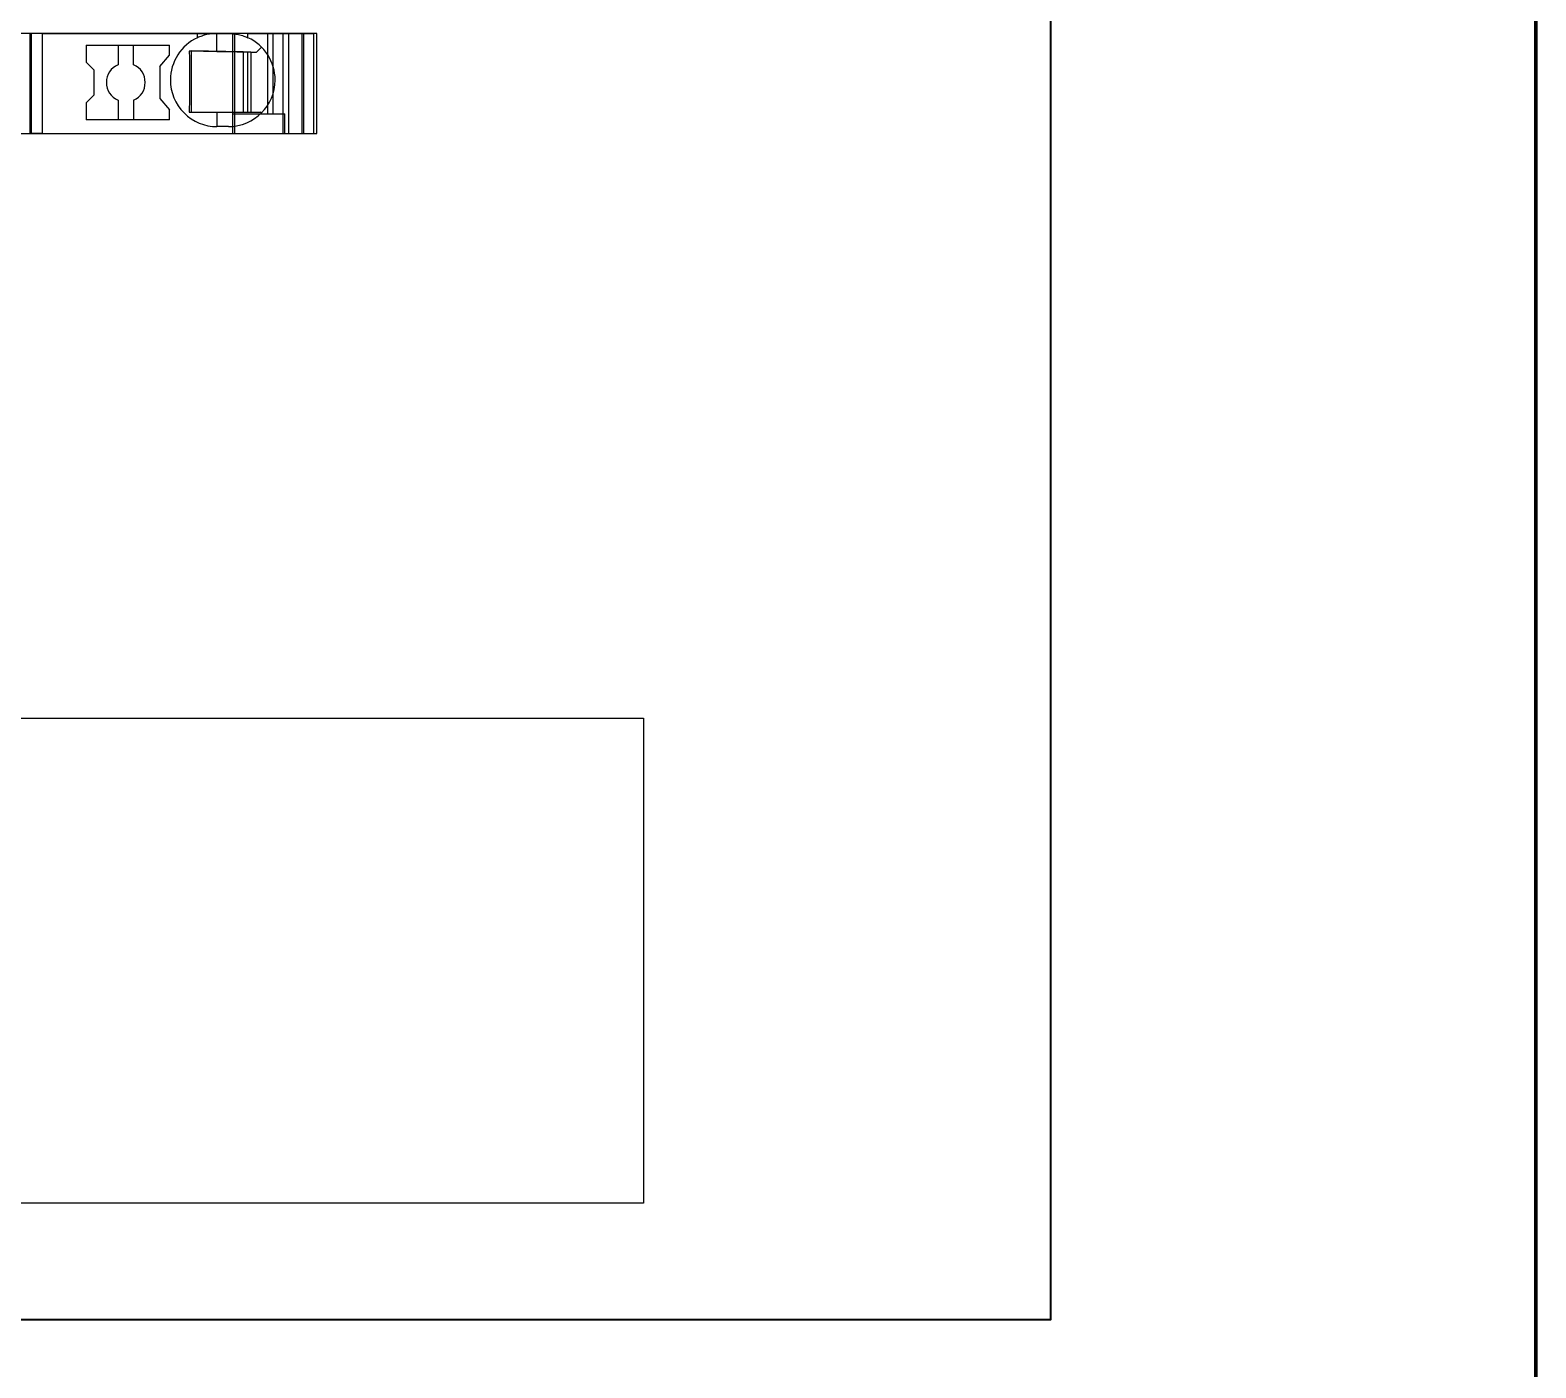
# Model space of a CAD drawing. Header units: millimetres. Extents: x 0 to 1680, y 0 to 1188.
# Drawn here: x 894.4 to 972, y 200.5 to 269.5 of the extents above; entities that cross this region are included whole.
import ezdxf
from ezdxf.enums import TextEntityAlignment as Align

# ---------------------------------------------------------------- set-up
doc = ezdxf.new("R2010")
doc.units = ezdxf.units.MM
for name, color, linetype, lineweight in [('EPLAN100', 7, 'Continuous', 13), ('EPLAN309', 5, 'Continuous', 5), ('EPLAN310', 5, 'Continuous', 5), ('EPLAN400', 5, 'Continuous', 9), ('EPLAN440', 73, 'Continuous', 9), ('EPLAN493', 5, 'Continuous', 5), ('EPLAN500', 7, 'Continuous', 9), ('EPLAN501', 7, 'Continuous', 9), ('EPLAN502', 7, 'Continuous', 9), ('EPLAN503', 7, 'Continuous', 9), ('EPLAN504', 7, 'Continuous', 9), ('MAIN-1', 7, 'Continuous', 5), ('MAIN-2', 7, 'Continuous', 5)]:
    doc.layers.add(name, color=color, linetype=linetype, lineweight=lineweight)
doc.styles.add('Tahoma', font='')
doc.styles.get('Tahoma').set_extended_font_data('Tahoma')

# ---------------------------------------------------------------- blocks, each defined once
blk = doc.blocks.new('EPLSYM_LibrarySPECIAL_Symbol12_Variant0_Placement8_18')
at = {"layer": 'EPLAN309', "lineweight": 13, "ltscale": 16}
blk.add_lwpolyline([(0, -5.15), (68.15, -5.15), (68.15, 0), (0, 0)], close=True, dxfattribs=at)
at = {"layer": 'EPLAN493', "color": 5, "style": 'Tahoma'}
blk.add_attdef('17_20450', text='', height=2.3478, dxfattribs=at).set_placement((0, -21.83478), align=Align.MIDDLE_RIGHT)
blk = doc.blocks.new('EPLSYM_LibrarySPECIAL_Symbol11_Variant0_Placement8')
at = {"layer": 'EPLAN310', "lineweight": 25, "ltscale": 16}
blk.add_lwpolyline([(0, -240), (150, -240), (150, 0), (0, 0)], close=True, dxfattribs=at)
at = {"layer": 'EPLAN400', "color": 5, "style": 'Tahoma'}
blk.add_attdef('17_20010', text='', height=2.2575, dxfattribs=at).set_placement((-1.5, -0.9515), align=Align.TOP_RIGHT)
at = {"layer": 'EPLAN440', "color": 73, "style": 'Tahoma'}
blk.add_attdef('17_20300', text='', height=1.6254, dxfattribs=at).set_placement((-1.5, -4.57508), align=Align.TOP_RIGHT)
at = {"layer": 'EPLAN500', "color": 7, "style": 'Tahoma'}
blk.add_attdef('17_20027', text='', height=1.6254, dxfattribs=at).set_placement((-1.5, -7.27508), align=Align.TOP_RIGHT)
at = {"layer": 'EPLAN501', "color": 7, "style": 'Tahoma'}
blk.add_attdef('17_20011', text='', height=1.6254, dxfattribs=at).set_placement((-1.5, -12.67508), align=Align.TOP_RIGHT)
at = {"layer": 'EPLAN502', "color": 7, "style": 'Tahoma'}
blk.add_attdef('17_20025', text='', height=1.6254, dxfattribs=at).set_placement((-1.5, -15.37508), align=Align.TOP_RIGHT)
at = {"layer": 'EPLAN503', "color": 7, "style": 'Tahoma'}
blk.add_attdef('17_20024', text='', height=1.6254, dxfattribs=at).set_placement((-1.5, -18.07508), align=Align.TOP_RIGHT)
at = {"layer": 'EPLAN504', "color": 7, "style": 'Tahoma'}
blk.add_attdef('17_20901[1]', text='', height=1.6254, dxfattribs=at).set_placement((-1.5, -9.97508), align=Align.TOP_RIGHT)

msp = doc.modelspace()

# ---------------------------------------------------------------- linework, layer by layer
at = {"layer": 'EPLAN100', "lineweight": 0, "ltscale": 4}
msp.add_line((926, 209), (816, 209), dxfattribs=at)
at = {"layer": 'EPLAN100', "lineweight": 50, "ltscale": 16}
msp.add_lwpolyline([(772, 173), (972, 173), (972, 473), (772, 473)], close=True, dxfattribs=at)
at = {"layer": 'EPLAN100', "lineweight": 0, "ltscale": 4}
msp.add_lwpolyline([(816, 209), (816, 234), (926, 234), (926, 209)], dxfattribs=at)
at = {"layer": 'MAIN-1'}
for p, q in [((895, 269.3), (894.367, 269.3)), ((894.367, 264.15), (894.367, 269.3)), ((895, 269.3), (903, 269.3)), ((895, 264.15), (895, 269.3)), ((897.25, 268.7), (897.25, 267.829)), ((897.25, 268.7), (901.55, 268.7)), ((898.9, 268.7), (898.9, 267.692)), ((899.7, 267.692), (899.7, 268.7)), ((901.55, 268.189), (901.55, 268.7)), ((903, 269.3), (904, 269.3)), ((903, 269.082), (903, 269.3)), ((903.052, 269.105), (903, 269.082)), ((903.106, 269.127), (903.052, 269.105)), ((903.163, 269.149), (903.106, 269.127)), ((903.222, 269.17), (903.163, 269.149)), ((903.283, 269.19), (903.222, 269.17)), ((903.347, 269.209), (903.283, 269.19)), ((903.413, 269.227), (903.347, 269.209)), ((903.481, 269.243), (903.413, 269.227)), ((903.551, 269.258), (903.481, 269.243)), ((903.622, 269.27), (903.551, 269.258)), ((903.696, 269.281), (903.622, 269.27)), ((903.771, 269.289), (903.696, 269.281)), ((903.847, 269.295), (903.771, 269.289)), ((903.923, 269.299), (903.847, 269.295)), ((904, 269.3), (903.923, 269.299)), ((904, 268.368), (904, 269.3)), ((904, 269.3), (904.6, 269.3)), ((904.6, 269.3), (904.677, 269.299)), ((905.6, 269.3), (904.6, 269.3)), ((904.677, 269.299), (904.753, 269.295)), ((904.753, 269.295), (904.829, 269.289)), ((904.829, 269.289), (904.904, 269.281)), ((904.904, 269.281), (904.978, 269.27)), ((904.978, 269.27), (905.049, 269.258)), ((905.049, 269.258), (905.119, 269.243)), ((905.119, 269.243), (905.187, 269.227)), ((905.187, 269.227), (905.253, 269.209)), ((905.253, 269.209), (905.317, 269.19)), ((905.317, 269.19), (905.378, 269.17)), ((905.378, 269.17), (905.437, 269.149)), ((905.437, 269.149), (905.494, 269.127)), ((905.494, 269.127), (905.548, 269.105)), ((905.548, 269.105), (905.6, 269.082)), ((905.6, 269.3), (909, 269.3)), ((905.6, 269.082), (905.6, 269.3)), ((909, 264.15), (909, 269.3)), ((901.05, 267.593), (901.55, 268.189)), ((902.574, 268.392), (902.574, 268.322)), ((902.635, 268.391), (902.574, 268.392)), ((902.574, 268.322), (902.575, 268.25)), ((902.575, 268.25), (902.576, 268.177)), ((902.576, 268.177), (902.577, 268.103)), ((902.577, 268.103), (902.577, 268.027)), ((902.577, 268.027), (902.578, 267.949)), ((902.578, 267.949), (902.579, 267.87)), ((902.579, 267.87), (902.58, 267.788)), ((902.696, 268.39), (902.635, 268.391)), ((902.671, 268.391), (902.671, 265.25)), ((902.759, 268.389), (902.696, 268.39)), ((902.822, 268.388), (902.759, 268.389)), ((902.887, 268.387), (902.822, 268.388)), ((902.953, 268.386), (902.887, 268.387)), ((903.021, 268.385), (902.953, 268.386)), ((903.09, 268.384), (903.021, 268.385)), ((903.16, 268.382), (903.09, 268.384)), ((903.233, 268.381), (903.16, 268.382)), ((903.307, 268.38), (903.233, 268.381)), ((903.385, 268.379), (903.307, 268.38)), ((903.464, 268.377), (903.385, 268.379)), ((903.547, 268.376), (903.464, 268.377)), ((903.632, 268.375), (903.547, 268.376)), ((903.72, 268.373), (903.632, 268.375)), ((903.812, 268.371), (903.72, 268.373)), ((903.905, 268.37), (903.812, 268.371)), ((904, 268.368), (903.905, 268.37)), ((904, 268.368), (906.033, 268.333)), ((905.35, 268.345), (905.35, 265.25)), ((905.6, 265.25), (905.6, 268.34)), ((905.75, 268.338), (905.75, 265.25)), ((906.033, 268.333), (906.297, 268.597)), ((897.65, 267.429), (897.25, 267.829)), ((897.65, 267.429), (897.65, 266.121)), ((901.05, 267.593), (901.05, 265.957)), ((902.58, 267.788), (902.58, 267.704)), ((902.58, 267.704), (902.581, 267.617)), ((902.581, 267.617), (902.581, 267.526)), ((902.581, 267.526), (902.582, 267.432)), ((902.582, 267.432), (902.582, 267.334)), ((902.582, 267.334), (902.583, 267.231)), ((902.583, 267.231), (902.583, 267.124)), ((902.583, 267.124), (902.583, 267.013)), ((902.582, 266.334), (902.581, 266.234)), ((902.583, 266.547), (902.582, 266.438)), ((902.582, 266.438), (902.582, 266.334)), ((902.583, 267.013), (902.583, 266.9)), ((902.583, 266.9), (902.583, 266.779)), ((902.583, 266.779), (902.583, 266.661)), ((902.583, 266.661), (902.583, 266.547)), ((897.65, 266.121), (897.25, 265.721)), ((897.25, 265.721), (897.25, 264.85)), ((898.9, 265.858), (898.9, 264.85)), ((899.7, 265.858), (899.7, 264.85)), ((901.05, 265.957), (901.55, 265.361)), ((902.575, 265.55), (902.574, 265.474)), ((902.576, 265.629), (902.575, 265.55)), ((902.577, 265.708), (902.576, 265.629)), ((902.578, 265.79), (902.577, 265.708)), ((902.579, 265.959), (902.578, 265.873)), ((902.578, 265.873), (902.578, 265.79)), ((902.58, 266.048), (902.579, 265.959)), ((902.581, 266.139), (902.58, 266.048)), ((902.581, 266.234), (902.581, 266.139)), ((901.55, 264.85), (897.25, 264.85)), ((901.55, 264.85), (901.55, 265.361)), ((902.573, 265.324), (902.572, 265.25)), ((902.572, 265.25), (902.633, 265.25)), ((902.574, 265.398), (902.573, 265.324)), ((902.574, 265.474), (902.574, 265.398)), ((902.633, 265.25), (902.695, 265.25)), ((902.695, 265.25), (902.759, 265.25)), ((902.759, 265.25), (902.823, 265.25)), ((902.823, 265.25), (902.889, 265.25)), ((902.889, 265.25), (902.955, 265.25)), ((902.955, 265.25), (903.024, 265.25)), ((903.024, 265.25), (903.093, 265.25)), ((903.093, 265.25), (903.165, 265.25)), ((903.165, 265.25), (903.239, 265.25)), ((903.239, 265.25), (903.314, 265.25)), ((903.314, 265.25), (903.392, 265.25)), ((903.392, 265.25), (903.472, 265.25)), ((903.472, 265.25), (903.555, 265.25)), ((903.555, 265.25), (903.64, 265.25)), ((903.64, 265.25), (903.727, 265.25)), ((903.727, 265.25), (903.817, 265.25)), ((903.817, 265.25), (903.908, 265.25)), ((903.908, 265.25), (904, 265.25)), ((904, 265.25), (904, 264.5)), ((904, 265.25), (906.25, 265.25)), ((906.297, 265.203), (906.25, 265.25)), ((895, 264.15), (894.367, 264.15)), ((895, 264.15), (909, 264.15)), ((904.6, 264.5), (904, 264.5)), ((907.5, 264.15), (907.5, 264.15))]:
    msp.add_line(p, q, dxfattribs=at)
for centre, radius, start, end in [((904, 266.9), 2.4, 114.62435, 179.99998), ((904.6, 266.9), 2.4, 0.00002, 65.37565), ((899.3, 266.775), 1, 113.57819, 179.99998), ((899.3, 266.775), 1, 0.00002, 66.42181), ((899.3, 266.775), 1, 179.99998, 246.42183), ((899.3, 266.775), 1, 293.57817, 0.00002), ((904, 266.9), 2.4, 179.99998, 270.00002), ((904.6, 266.9), 2.4, 270.00002, 0.00002)]:
    msp.add_arc(centre, radius, start, end, dxfattribs=at)
at = {"layer": 'MAIN-2'}
for p, q in [((894.414, 269.3), (894.414, 264.15)), ((904.8, 269.3), (904.8, 264.15)), ((904.898, 269.3), (904.898, 264.15)), ((906.6, 269.3), (906.6, 265.15)), ((906.9, 265.15), (906.9, 269.3)), ((907.4, 269.3), (907.4, 264.15)), ((907.709, 264.15), (907.709, 269.3)), ((908.4, 264.15), (908.4, 269.3)), ((908.47, 269.3), (908.47, 264.15)), ((902.671, 268.4), (902.574, 268.392)), ((902.671, 268.4), (902.671, 268.391)), ((905.35, 268.353), (902.671, 268.4)), ((905.35, 268.348), (905.35, 268.353)), ((905.6, 268.343), (905.35, 268.348)), ((905.35, 268.348), (905.35, 268.345)), ((905.6, 268.343), (905.6, 268.342)), ((905.75, 268.339), (905.6, 268.342)), ((905.6, 268.34), (905.6, 268.342)), ((905.75, 268.338), (905.75, 268.339)), ((905.75, 268.338), (906.033, 268.333)), ((905.75, 268.338), (905.75, 268.338)), ((904.8, 265.15), (907.5, 265.15)), ((905.35, 265.25), (905.35, 265.25)), ((905.6, 265.25), (905.6, 265.25)), ((906.297, 265.203), (906.297, 265.203)), ((907.5, 264.15), (907.5, 265.15))]:
    msp.add_line(p, q, dxfattribs=at)

# ---------------------------------------------------------------- block references
msp.add_blockref('EPLSYM_LibrarySPECIAL_Symbol11_Variant0_Placement8', (797, 443))
ref = msp.add_blockref('EPLSYM_LibrarySPECIAL_Symbol12_Variant0_Placement8_18', (841, 269.3))
ref.add_attrib('17_20450', '21', dxfattribs={"layer": 'EPLAN493', "color": 5, "height": 2.3478, "style": 'Tahoma'}).set_placement((840, 266.49), align=Align.MIDDLE_RIGHT)

doc.saveas('drawing.dxf')
